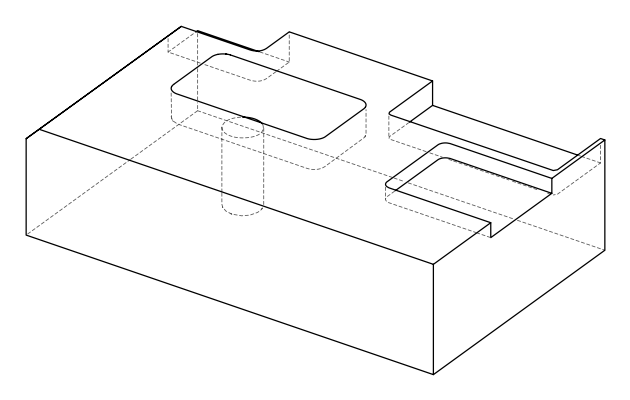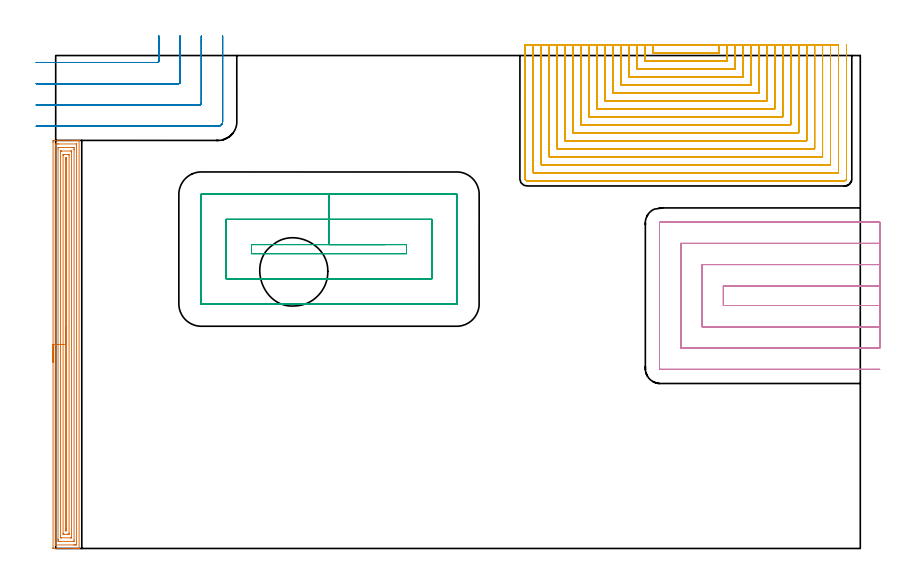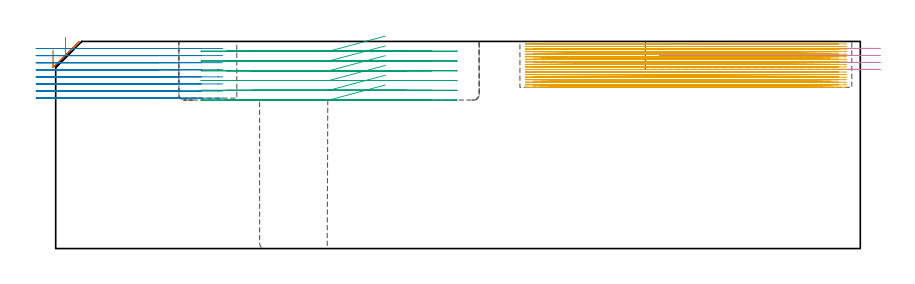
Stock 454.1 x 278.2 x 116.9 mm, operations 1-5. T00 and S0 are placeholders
(PLAN: 6 operations, 5 tool changes, 297.1 min)
(1 AREA_MILL | FG_CHAMFER_SURFACE | UGT0205_001 | 11.26 min | 25656 mm3)
(2 MILL_CORNER_NOTCH_RECTANGULAR | CORNER_NOTCH_RECTANGULAR | NXT0201_012 | Follow Part, ap 4, ae 75% | 8.51 min | 155139 mm3)
(3 MILL_RECTANGULAR_POCKET | POCKET_RECTANGULAR_STRAIGHT | NXT0201_007 | Follow Part, ap 6.25, ae 75% | 11.94 min | 482957 mm3)
(4 MILL_SLOT | SLOT_PARTIAL_RECTANGULAR | NXT0201_012 | Follow Part, ap 4, ae 75% | 10.78 min | 189481 mm3)
(5 MILL_SLOT_1 | SLOT_PARTIAL_RECTANGULAR_1 | NXT0201_008 | Follow Part, ap 1.5, ae 75% | 246.33 min | 356880 mm3)
(6 MILL_THROUGH_HOLE_FROM_SOLID_MATERIAL | STEP1HOLE | NXT0201_007 | Circular | 8.31 min | 97182 mm3)
(TOOL UGT0205_001 | Chamfer Mill 20 x 3 x 45 deg. | D20 FL50 Z2)
(TOOL NXT0201_012 | ENDMILL 16mm [2P460-1600-NA 1630] | D16 FL38 Z6)
(TOOL NXT0201_007 | ENDMILL 25mm [R216.25-25050GCK54P 1620] | D25 R3 FL54 Z5)
(TOOL NXT0201_008 | ENDMILL 6mm [2P460-0600-NA 1630] | D6 FL26 Z6)
(OP 1 AREA_MILL)
G17 G21 G94 G90
T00 M6
G54
G17 G0 G90 X-1.5 Y105.15 S1061 M3
G43 Z126.9 H0
Z112.2
G94 G1 Y105.188 Z111.328 F250.
Y105.302 Z110.463
Y105.491 Z109.612
Y105.753 Z108.78
Y106.087 Z107.974
Y106.49 Z107.2
Y106.958 Z106.464
Y107.49 Z105.772
Y108.079 Z105.129
Y108.722 Z104.54
Y109.414 Z104.008
Y110.15 Z103.54
Y110.924 Z103.137
Y111.73 Z102.803
Y112.562 Z102.541
Y113.414 Z102.352
Y114.278 Z102.238
Y115.15 Z102.2
Y229.177
X-1.499 Y229.708 Z102.201
X-1.496 Y230.065 Z102.202
X-1.493 Y230.29 Z102.205
X-1.146 Y230.294 Z102.551
X-0.565 Y230.3 Z103.132
X9.348 Z113.042
X9.935 Z113.633
X10.222 Z113.919
X10.81 Z114.507
X11.097 Z114.793
X11.671 Z115.37
X11.971 Z115.671
X12.968 Z116.667
X13.085 Y230.299 Z116.777
X13.142 Y230.296 Z116.834
X13.197 Y230.29 Z116.888
X13.2 Y230.154 Z116.9
Y0.146
X13.198 Y0.01 Z116.889
X13.086 Y0.003 Z116.779
X12.968 Y0. Z116.666
X12.272 Z115.971
X11.671 Z115.37
X11.097 Z114.793
X10.81 Z114.507
X10.222 Z113.919
X9.935 Z113.633
X9.348 Z113.042
X-1.146 Z102.551
X-1.444 Y0.004 Z102.253
X-1.492 Y0.01 Z102.205
X-1.499 Y0.06 Z102.199
X-1.5 Y0.592 Z102.2
Y115.15
X-0.086 Z103.614
X-0.085 Y227.735 Z103.615
X-0.083 Y227.925 Z103.617
X-0.079 Y228.266 Z103.621
X0.244 Y228.291 Z103.944
X0.603 Y228.297 Z104.303
X1.11 Y228.3 Z104.81
X1.478 Z105.178
X11.604 Z115.304
X11.737 Y228.297 Z115.437
X11.76 Y228.294 Z115.46
X11.779 Y228.288 Z115.479
X11.781 Y228.26 Z115.481
X11.785 Y228.115 Z115.485
Y227.925
X11.786 Y227.223 Z115.486
X11.785 Y2.565 Z115.485
X11.783 Y2.375 Z115.483
X11.779 Y2.034 Z115.479
X11.456 Y2.009 Z115.156
X11.097 Y2.003 Z114.797
X10.59 Y2. Z114.29
X10.222 Z113.922
X0.096 Z103.796
X-0.037 Y2.003 Z103.663
X-0.061 Y2.006 Z103.64
X-0.079 Y2.011 Z103.621
X-0.081 Y2.04 Z103.619
X-0.085 Y2.185 Z103.615
X-0.086 Y2.375 Z103.614
Y3.077
Y115.15
X1.328 Z105.028
X1.329 Y225.402 Z105.029
X1.334 Y226.142 Z105.034
X1.335 Y226.287 Z105.035
X1.478 Y226.29 Z105.178
X2.198 Y226.299 Z105.898
X9.348 Y226.3 Z113.048
X10.07 Y226.298 Z113.77
X10.222 Y226.292 Z113.922
X10.365 Y226.284 Z114.065
X10.368 Y226.142 Z114.068
X10.37 Y225.992 Z114.07
X10.371 Y225.25 Z114.071
Y225.098
Y4.898
X10.366 Y4.158 Z114.066
X10.364 Y4.013 Z114.064
X10.222 Y4.01 Z113.922
X9.502 Y4.001 Z113.202
X2.352 Y4. Z106.052
X1.63 Y4.002 Z105.33
X1.478 Y4.008 Z105.178
X1.335 Y4.016 Z105.035
X1.332 Y4.158 Z105.032
X1.33 Y4.309 Z105.03
X1.329 Y5.05 Z105.029
X1.328 Y5.202 Z105.028
Y115.15
X2.743 Z106.443
Y223.96
X2.745 Y224.125 Z106.445
X2.748 Y224.256 Z106.448
X2.75 Y224.289 Z106.45
X2.768 Y224.292 Z106.468
X2.818 Y224.295 Z106.518
X3.226 Y224.3 Z106.926
X3.284 Z106.984
X8.532 Y224.299 Z112.232
X8.875 Y224.29 Z112.575
X8.951 Y224.286 Z112.651
X8.954 Y224.235 Z112.654
X8.955 Y224.18 Z112.655
X8.957 Y223.866 Z112.657
Y223.467
Y6.34
X8.955 Y6.175 Z112.655
X8.952 Y6.044 Z112.652
X8.95 Y6.011 Z112.65
X8.932 Y6.008 Z112.632
X8.882 Y6.005 Z112.582
X8.473 Y6. Z112.173
X8.416 Z112.116
X3.168 Y6.001 Z106.868
X2.825 Y6.01 Z106.525
X2.749 Y6.014 Z106.449
X2.746 Y6.065 Z106.446
X2.745 Y6.12 Z106.445
X2.743 Y6.434 Z106.443
Y6.833
Y115.15
X4.157 Z107.857
X4.158 Y221.684 Z107.858
X4.164 Y222.101 Z107.864
X4.177 Y222.29 Z107.877
X4.375 Y222.297 Z108.075
X4.975 Y222.299 Z108.675
X5.246 Y222.3 Z108.946
X6.996 Y222.299 Z110.696
X7.435 Y222.291 Z111.135
X7.536 Y222.287 Z111.236
X7.543 Y221.684 Z111.243
X7.542 Y8.616 Z111.242
X7.536 Y8.199 Z111.236
X7.523 Y8.01 Z111.223
X7.325 Y8.003 Z111.025
X6.724 Y8.001 Z110.424
X6.454 Y8. Z110.154
X4.704 Y8.001 Z108.404
X4.265 Y8.009 Z107.965
X4.164 Y8.013 Z107.864
X4.157 Y8.616 Z107.857
Y115.15
X5.571 Z109.271
Y219.294
X5.573 Y219.901 Z109.273
X5.575 Y220.182 Z109.275
X5.578 Y220.277 Z109.278
X5.585 Y220.291 Z109.285
X5.606 Y220.294 Z109.306
X5.655 Y220.297 Z109.355
X5.85 Y220.299 Z109.55
X5.98 Y220.298 Z109.68
X6.084 Y220.294 Z109.784
X6.115 Y220.29 Z109.815
X6.122 Y220.285 Z109.822
X6.124 Y220.266 Z109.824
X6.127 Y220.186 Z109.827
X6.128 Y219.901 Z109.828
X6.129 Y219.617 Z109.829
Y11.006
X6.127 Y10.399 Z109.827
X6.125 Y10.118 Z109.825
X6.122 Y10.023 Z109.822
X6.115 Y10.009 Z109.815
X6.094 Y10.006 Z109.794
X6.045 Y10.003 Z109.745
X5.85 Y10.001 Z109.55
X5.72 Y10.002 Z109.42
X5.616 Y10.006 Z109.316
X5.585 Y10.01 Z109.285
X5.578 Y10.015 Z109.278
X5.576 Y10.034 Z109.276
X5.573 Y10.114 Z109.273
X5.571 Y10.399 Z109.271
Y10.683
Y115.15
Y116.022 Z109.309
Y116.886 Z109.423
Y117.738 Z109.612
Y118.57 Z109.874
Y119.376 Z110.208
Y120.15 Z110.611
Y120.886 Z111.08
Y121.578 Z111.611
Y122.221 Z112.2
Y122.81 Z112.843
Y123.342 Z113.535
Y123.81 Z114.271
Y124.213 Z115.045
Y124.547 Z115.851
Y124.809 Z116.683
Y124.998 Z117.535
Y125.112 Z118.4
Y125.15 Z119.271
G0 Z126.9
M5
M2
(OP 2 MILL_CORNER_NOTCH_RECTANGULAR)
G17 G21 G94 G90
T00 M6
G54
G17 G0 G90 X-11. Y274.278 S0 M3
G43 Z126.9 H1
Z112.9
G94 G1 X-8. Y274.299 F250.
X-7.746 Y274.3 F500.
X57.405
G3 X58.2 Y275.095 R0.8
G1 Y286.2
Y289.2 F250.
G0 Z126.9
X-11. Y262.267
Z112.9
G1 X-8. Y262.299
G2 X-7.746 Y262.3 R24. F500.
G1 X69.405
G3 X70.2 Y263.095 R0.8
G1 Y286.2
Y289.2 F250.
G0 Z126.9
X-10.999 Y250.234
Z112.9
G1 X-8. Y250.297
G2 X-7.746 Y250.3 R12. F500.
G1 X81.404
G3 X82.2 Y251.096 R0.8
G1 Y286.2
Y289.2 F250.
G0 Z126.9
X-10.746 Y238.3
Z112.9
G1 X-7.746
X91.7 F500.
G3 X94.2 Y240.8 R2.5
G1 Y286.2
Y289.2 F250.
G0 Z126.9
X-11. Y274.3
Z108.9
G1 X-8.
X57.405 F500.
G3 X58.2 Y275.095 R0.8
G1 Y286.2
Y289.2 F250.
G0 Z126.9
X-11. Y262.3
Z108.9
G1 X-8.
X69.405 F500.
G3 X70.2 Y263.095 R0.8
G1 Y286.2
Y289.2 F250.
G0 Z126.9
X-11. Y250.3
Z108.9
G1 X-8.
X81.404 F500.
G3 X82.2 Y251.096 R0.8
G1 Y286.2
Y289.2 F250.
G0 Z126.9
X-11. Y238.3
Z108.9
G1 X-8.
X91.7 F500.
G3 X94.2 Y240.8 R2.5
G1 Y286.2
Y289.2 F250.
G0 Z126.9
X-11. Y274.3
Z104.9
G1 X-8.
X57.405 F500.
G3 X58.2 Y275.095 R0.8
G1 Y286.2
Y289.2 F250.
G0 Z126.9
X-11. Y262.3
Z104.9
G1 X-8.
X69.405 F500.
G3 X70.2 Y263.095 R0.8
G1 Y286.2
Y289.2 F250.
G0 Z126.9
X-11. Y250.3
Z104.9
G1 X-8.
X81.404 F500.
G3 X82.2 Y251.096 R0.8
G1 Y286.2
Y289.2 F250.
G0 Z126.9
X-11. Y238.3
Z104.9
G1 X-8.
X91.7 F500.
G3 X94.2 Y240.8 R2.5
G1 Y286.2
Y289.2 F250.
G0 Z126.9
X-11. Y274.3
Z100.9
G1 X-8.
X57.405 F500.
G3 X58.2 Y275.095 R0.8
G1 Y286.2
Y289.2 F250.
G0 Z126.9
X-11. Y262.3
Z100.9
G1 X-8.
X69.405 F500.
G3 X70.2 Y263.095 R0.8
G1 Y286.2
Y289.2 F250.
G0 Z126.9
X-11. Y250.3
Z100.9
G1 X-8.
X81.404 F500.
G3 X82.2 Y251.096 R0.8
G1 Y286.2
Y289.2 F250.
G0 Z126.9
X-11. Y238.3
Z100.9
G1 X-8.
X91.7 F500.
G3 X94.2 Y240.8 R2.5
G1 Y286.2
Y289.2 F250.
G0 Z126.9
X-11. Y274.3
Z96.9
G1 X-8.
X57.405 F500.
G3 X58.2 Y275.095 R0.8
G1 Y286.2
Y289.2 F250.
G0 Z126.9
X-11. Y262.3
Z96.9
G1 X-8.
X69.405 F500.
G3 X70.2 Y263.095 R0.8
G1 Y286.2
Y289.2 F250.
G0 Z126.9
X-11. Y250.3
Z96.9
G1 X-8.
X81.404 F500.
G3 X82.2 Y251.096 R0.8
G1 Y286.2
Y289.2 F250.
G0 Z126.9
X-11. Y238.3
Z96.9
G1 X-8.
X91.7 F500.
G3 X94.2 Y240.8 R2.5
G1 Y286.2
Y289.2 F250.
G0 Z126.9
X-11. Y274.3
Z92.9
G1 X-8.
X57.405 F500.
G3 X58.2 Y275.095 R0.8
G1 Y286.2
Y289.2 F250.
G0 Z126.9
X-11. Y262.3
Z92.9
G1 X-8.
X69.405 F500.
G3 X70.2 Y263.095 R0.8
G1 Y286.2
Y289.2 F250.
G0 Z126.9
X-11. Y250.3
Z92.9
G1 X-8.
X81.404 F500.
G3 X82.2 Y251.096 R0.8
G1 Y286.2
Y289.2 F250.
G0 Z126.9
X-11. Y238.3
Z92.9
G1 X-8.
X91.7 F500.
G3 X94.2 Y240.8 R2.5
G1 Y286.2
Y289.2 F250.
G0 Z126.9
X-11. Y274.3
Z88.9
G1 X-8.
X57.405 F500.
G3 X58.2 Y275.095 R0.8
G1 Y286.2
Y289.2 F250.
G0 Z126.9
X-11. Y262.3
Z88.9
G1 X-8.
X69.405 F500.
G3 X70.2 Y263.095 R0.8
G1 Y286.2
Y289.2 F250.
G0 Z126.9
X-11. Y250.3
Z88.9
G1 X-8.
X81.404 F500.
G3 X82.2 Y251.096 R0.8
G1 Y286.2
Y289.2 F250.
G0 Z126.9
X-11. Y238.3
Z88.9
G1 X-8.
X91.7 F500.
G3 X94.2 Y240.8 R2.5
G1 Y286.2
Y289.2 F250.
G0 Z126.9
X-11. Y274.3
Z84.9
G1 X-8.
X57.405 F500.
G3 X58.2 Y275.095 R0.8
G1 Y286.2
Y289.2 F250.
G0 Z126.9
X-11. Y262.3
Z84.9
G1 X-8.
X69.405 F500.
G3 X70.2 Y263.095 R0.8
G1 Y286.2
Y289.2 F250.
G0 Z126.9
X-11. Y250.3
Z84.9
G1 X-8.
X81.404 F500.
G3 X82.2 Y251.096 R0.8
G1 Y286.2
Y289.2 F250.
G0 Z126.9
X-11. Y238.3
Z84.9
G1 X-8.
X91.7 F500.
G3 X94.2 Y240.8 R2.5
G1 Y286.2
Y289.2 F250.
G0 Z126.9
M5
M2
(OP 3 MILL_RECTANGULAR_POCKET)
G17 G21 G94 G90
T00 M6
G54
G17 G0 G90 X186.035 Y171.5 S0 M3
G43 Z126.9 H1
Z119.9
G94 G1 X154.25 Z111.383 F250.
X110.5 F500.
Y166.4
X198.
Y171.5
X154.25
Y185.75
X96.25
Y152.15
X212.25
Y185.75
X154.25
Y200.
X82.2
G3 X82. Y199.8 R0.2
G1 Y138.1
G3 X82.2 Y137.9 R0.2
G1 X226.3
G3 X226.5 Y138.1 R0.2
G1 Y199.8
G3 X226.3 Y200. R0.2
G1 X154.25
X153.25
G0 X186.035 Y171.5 Z114.383
G1 X154.25 Z105.867 F250.
X110.5 F500.
Y166.4
X198.
Y171.5
X154.25
Y185.75
X96.25
Y152.15
X212.25
Y185.75
X154.25
Y200.
X82.2
G3 X82. Y199.8 R0.2
G1 Y138.1
G3 X82.2 Y137.9 R0.2
G1 X226.3
G3 X226.5 Y138.1 R0.2
G1 Y199.8
G3 X226.3 Y200. R0.2
G1 X154.25
X153.25
G0 X186.035 Y171.5 Z108.867
G1 X154.25 Z100.35 F250.
X110.5 F500.
Y166.4
X198.
Y171.5
X154.25
Y185.75
X96.25
Y152.15
X212.25
Y185.75
X154.25
Y200.
X82.2
G3 X82. Y199.8 R0.2
G1 Y138.1
G3 X82.2 Y137.9 R0.2
G1 X226.3
G3 X226.5 Y138.1 R0.2
G1 Y199.8
G3 X226.3 Y200. R0.2
G1 X154.25
X153.25
G0 X186.035 Y171.5 Z103.35
G1 X154.25 Z94.833 F250.
X110.5 F500.
Y166.4
X198.
Y171.5
X154.25
Y185.75
X96.25
Y152.15
X212.25
Y185.75
X154.25
Y200.
X82.2
G3 X82. Y199.8 R0.2
G1 Y138.1
G3 X82.2 Y137.9 R0.2
G1 X226.3
G3 X226.5 Y138.1 R0.2
G1 Y199.8
G3 X226.3 Y200. R0.2
G1 X154.25
X153.25
G0 X186.035 Y171.5 Z97.833
G1 X154.25 Z89.317 F250.
X110.5 F500.
Y166.4
X198.
Y171.5
X154.25
Y185.75
X96.25
Y152.15
X212.25
Y185.75
X154.25
Y200.
X82.2
G3 X82. Y199.8 R0.2
G1 Y138.1
G3 X82.2 Y137.9 R0.2
G1 X226.3
G3 X226.5 Y138.1 R0.2
G1 Y199.8
G3 X226.3 Y200. R0.2
G1 X154.25
X153.25
G0 X186.035 Y171.5 Z92.317
G1 X154.25 Z83.8 F250.
X110.5 F500.
Y166.4
X198.
Y171.5
X154.25
Y185.75
X96.25
Y152.15
X212.25
Y185.75
X154.25
Y200.
X82.2
G3 X82. Y199.8 R0.2
G1 Y138.1
G3 X82.2 Y137.9 R0.2
G1 X226.3
G3 X226.5 Y138.1 R0.2
G1 Y199.8
G3 X226.3 Y200. R0.2
G1 X154.25
X153.25
G0 Z126.9
M5
M2
(OP 4 MILL_SLOT)
G17 G21 G94 G90
T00 M6
G54
G17 G0 G90 X465.1 Y148.2 S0 M3
G43 Z126.9 H1
Z112.95
G94 G1 X462.1 F250.
X376.8 F500.
Y137.1
X462.1
X465.1 F250.
Y160.2
X462.1
X364.8 F500.
Y125.1
X462.1
X465.1 F250.
Y172.2
X462.1
X352.8 F500.
Y113.1
X462.1
X465.1 F250.
Y184.2
X462.1
X341.2 F500.
G3 X340.8 Y183.8 R0.4
G1 Y101.5
G3 X341.2 Y101.1 R0.4
G1 X462.1
X465.1 F250.
G0 Y148.2 Z109.
G1 X462.1
X376.8 F500.
Y137.1
X462.1
X465.1 F250.
Y160.2
X462.1
X364.8 F500.
Y125.1
X462.1
X465.1 F250.
Y172.2
X462.1
X352.8 F500.
Y113.1
X462.1
X465.1 F250.
Y184.2
X462.1
X341.2 F500.
G3 X340.8 Y183.8 R0.4
G1 Y101.5
G3 X341.2 Y101.1 R0.4
G1 X462.1
X465.1 F250.
G0 Y148.2 Z105.05
G1 X462.1
X376.8 F500.
Y137.1
X462.1
X465.1 F250.
Y160.2
X462.1
X364.8 F500.
Y125.1
X462.1
X465.1 F250.
Y172.2
X462.1
X352.8 F500.
Y113.1
X462.1
X465.1 F250.
Y184.2
X462.1
X341.2 F500.
G3 X340.8 Y183.8 R0.4
G1 Y101.5
G3 X341.2 Y101.1 R0.4
G1 X462.1
X465.1 F250.
G0 Y148.2 Z101.1
G1 X462.1
X376.8 F500.
Y137.1
X462.1
X465.1 F250.
Y160.2
X462.1
X364.8 F500.
Y125.1
X462.1
X465.1 F250.
Y172.2
X462.1
X352.8 F500.
Y113.1
X462.1
X465.1 F250.
Y184.2
X462.1
X341.2 F500.
G3 X340.8 Y183.8 R0.4
G1 Y101.5
G3 X341.2 Y101.1 R0.4
G1 X462.1
X465.1 F250.
G0 Z126.9
M5
M2
(OP 5 MILL_SLOT_1)
G17 G21 G94 G90
T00 M6
G54
G17 G0 G90 X337. Y284.2 S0 M3
G43 Z126.9 H1
Z115.461
G94 G1 Y281.2 F250.
Y279.6 F500.
X374.3
Y281.2
Y284.2 F250.
X332.5
Y281.2
Y275.1 F500.
X378.8
Y281.2
Y284.2 F250.
X328.
Y281.2
Y270.6 F500.
X383.3
Y281.2
Y284.2 F250.
X323.5
Y281.2
Y266.1 F500.
X387.8
Y281.2
Y284.2 F250.
X319.
Y281.2
Y261.6 F500.
X392.3
Y281.2
Y284.2 F250.
X314.5
Y281.2
Y257.1 F500.
X396.8
Y281.2
Y284.2 F250.
X310.
Y281.2
Y252.6 F500.
X401.3
Y281.2
Y284.2 F250.
X305.5
Y281.2
Y248.1 F500.
X405.8
Y281.2
Y284.2 F250.
X301.
Y281.2
Y243.6 F500.
X410.3
Y281.2
Y284.2 F250.
X296.5
Y281.2
Y239.1 F500.
X414.8
Y281.2
Y284.2 F250.
X292.
Y281.2
Y234.6 F500.
X419.3
Y281.2
Y284.2 F250.
X287.5
Y281.2
Y230.1 F500.
X423.8
Y281.2
Y284.2 F250.
X283.
Y281.2
Y225.6 F500.
X428.3
Y281.2
Y284.2 F250.
X278.5
Y281.2
Y221.1 F500.
X432.8
Y281.2
Y284.2 F250.
X274.
Y281.2
Y216.6 F500.
X437.3
Y281.2
Y284.2 F250.
X269.5
Y281.2
Y212.1 F500.
X441.8
Y281.2
Y284.2 F250.
X265.
Y281.2
Y208.5 F500.
G3 X265.9 Y207.6 R0.9
G1 X445.4
G3 X446.3 Y208.5 R0.9
G1 Y281.2
Y284.2 F250.
G0 X337. Z114.022
G1 Y281.2
Y279.6 F500.
X374.3
Y281.2
Y284.2 F250.
X332.5
Y281.2
Y275.1 F500.
X378.8
Y281.2
Y284.2 F250.
X328.
Y281.2
Y270.6 F500.
X383.3
Y281.2
Y284.2 F250.
X323.5
Y281.2
Y266.1 F500.
X387.8
Y281.2
Y284.2 F250.
X319.
Y281.2
Y261.6 F500.
X392.3
Y281.2
Y284.2 F250.
X314.5
Y281.2
Y257.1 F500.
X396.8
Y281.2
Y284.2 F250.
X310.
Y281.2
Y252.6 F500.
X401.3
Y281.2
Y284.2 F250.
X305.5
Y281.2
Y248.1 F500.
X405.8
Y281.2
Y284.2 F250.
X301.
Y281.2
Y243.6 F500.
X410.3
Y281.2
Y284.2 F250.
X296.5
Y281.2
Y239.1 F500.
X414.8
Y281.2
Y284.2 F250.
X292.
Y281.2
Y234.6 F500.
X419.3
Y281.2
Y284.2 F250.
X287.5
Y281.2
Y230.1 F500.
X423.8
Y281.2
Y284.2 F250.
X283.
Y281.2
Y225.6 F500.
X428.3
Y281.2
Y284.2 F250.
X278.5
Y281.2
Y221.1 F500.
X432.8
Y281.2
Y284.2 F250.
X274.
Y281.2
Y216.6 F500.
X437.3
Y281.2
Y284.2 F250.
X269.5
Y281.2
Y212.1 F500.
X441.8
Y281.2
Y284.2 F250.
X265.
Y281.2
Y208.5 F500.
G3 X265.9 Y207.6 R0.9
G1 X445.4
G3 X446.3 Y208.5 R0.9
G1 Y281.2
Y284.2 F250.
G0 X337. Z112.583
G1 Y281.2
Y279.6 F500.
X374.3
Y281.2
Y284.2 F250.
X332.5
Y281.2
Y275.1 F500.
X378.8
Y281.2
Y284.2 F250.
X328.
Y281.2
Y270.6 F500.
X383.3
Y281.2
Y284.2 F250.
X323.5
Y281.2
Y266.1 F500.
X387.8
Y281.2
Y284.2 F250.
X319.
Y281.2
Y261.6 F500.
X392.3
Y281.2
Y284.2 F250.
X314.5
Y281.2
Y257.1 F500.
X396.8
Y281.2
Y284.2 F250.
X310.
Y281.2
Y252.6 F500.
X401.3
Y281.2
Y284.2 F250.
X305.5
Y281.2
Y248.1 F500.
X405.8
Y281.2
Y284.2 F250.
X301.
Y281.2
Y243.6 F500.
X410.3
Y281.2
Y284.2 F250.
X296.5
Y281.2
Y239.1 F500.
X414.8
Y281.2
Y284.2 F250.
X292.
Y281.2
Y234.6 F500.
X419.3
Y281.2
Y284.2 F250.
X287.5
Y281.2
Y230.1 F500.
X423.8
Y281.2
Y284.2 F250.
X283.
Y281.2
Y225.6 F500.
X428.3
Y281.2
Y284.2 F250.
X278.5
Y281.2
Y221.1 F500.
X432.8
Y281.2
Y284.2 F250.
X274.
Y281.2
Y216.6 F500.
X437.3
Y281.2
Y284.2 F250.
X269.5
Y281.2
Y212.1 F500.
X441.8
Y281.2
Y284.2 F250.
X265.
Y281.2
Y208.5 F500.
G3 X265.9 Y207.6 R0.9
G1 X445.4
G3 X446.3 Y208.5 R0.9
G1 Y281.2
Y284.2 F250.
G0 X337. Z111.144
G1 Y281.2
Y279.6 F500.
X374.3
Y281.2
Y284.2 F250.
X332.5
Y281.2
Y275.1 F500.
X378.8
Y281.2
Y284.2 F250.
X328.
Y281.2
Y270.6 F500.
X383.3
Y281.2
Y284.2 F250.
X323.5
Y281.2
Y266.1 F500.
X387.8
Y281.2
Y284.2 F250.
X319.
Y281.2
Y261.6 F500.
X392.3
Y281.2
Y284.2 F250.
X314.5
Y281.2
Y257.1 F500.
X396.8
Y281.2
Y284.2 F250.
X310.
Y281.2
Y252.6 F500.
X401.3
Y281.2
Y284.2 F250.
X305.5
Y281.2
Y248.1 F500.
X405.8
Y281.2
Y284.2 F250.
X301.
Y281.2
Y243.6 F500.
X410.3
Y281.2
Y284.2 F250.
X296.5
Y281.2
Y239.1 F500.
X414.8
Y281.2
Y284.2 F250.
X292.
Y281.2
Y234.6 F500.
X419.3
Y281.2
Y284.2 F250.
X287.5
Y281.2
Y230.1 F500.
X423.8
Y281.2
Y284.2 F250.
X283.
Y281.2
Y225.6 F500.
X428.3
Y281.2
Y284.2 F250.
X278.5
Y281.2
Y221.1 F500.
X432.8
Y281.2
Y284.2 F250.
X274.
Y281.2
Y216.6 F500.
X437.3
Y281.2
Y284.2 F250.
X269.5
Y281.2
Y212.1 F500.
X441.8
Y281.2
Y284.2 F250.
X265.
Y281.2
Y208.5 F500.
G3 X265.9 Y207.6 R0.9
G1 X445.4
G3 X446.3 Y208.5 R0.9
G1 Y281.2
Y284.2 F250.
G0 X337. Z109.705
G1 Y281.2
Y279.6 F500.
X374.3
Y281.2
Y284.2 F250.
X332.5
Y281.2
Y275.1 F500.
X378.8
Y281.2
Y284.2 F250.
X328.
Y281.2
Y270.6 F500.
X383.3
Y281.2
Y284.2 F250.
X323.5
Y281.2
Y266.1 F500.
X387.8
Y281.2
Y284.2 F250.
X319.
Y281.2
Y261.6 F500.
X392.3
Y281.2
Y284.2 F250.
X314.5
Y281.2
Y257.1 F500.
X396.8
Y281.2
Y284.2 F250.
X310.
Y281.2
Y252.6 F500.
X401.3
Y281.2
Y284.2 F250.
X305.5
Y281.2
Y248.1 F500.
X405.8
Y281.2
Y284.2 F250.
X301.
Y281.2
Y243.6 F500.
X410.3
Y281.2
Y284.2 F250.
X296.5
Y281.2
Y239.1 F500.
X414.8
Y281.2
Y284.2 F250.
X292.
Y281.2
Y234.6 F500.
X419.3
Y281.2
Y284.2 F250.
X287.5
Y281.2
Y230.1 F500.
X423.8
Y281.2
Y284.2 F250.
X283.
Y281.2
Y225.6 F500.
X428.3
Y281.2
Y284.2 F250.
X278.5
Y281.2
Y221.1 F500.
X432.8
Y281.2
Y284.2 F250.
X274.
Y281.2
Y216.6 F500.
X437.3
Y281.2
Y284.2 F250.
X269.5
Y281.2
Y212.1 F500.
X441.8
Y281.2
Y284.2 F250.
X265.
Y281.2
Y208.5 F500.
G3 X265.9 Y207.6 R0.9
G1 X445.4
G3 X446.3 Y208.5 R0.9
G1 Y281.2
Y284.2 F250.
G0 X337. Z108.267
G1 Y281.2
Y279.6 F500.
X374.3
Y281.2
Y284.2 F250.
X332.5
Y281.2
Y275.1 F500.
X378.8
Y281.2
Y284.2 F250.
X328.
Y281.2
Y270.6 F500.
X383.3
Y281.2
Y284.2 F250.
X323.5
Y281.2
Y266.1 F500.
X387.8
Y281.2
Y284.2 F250.
X319.
Y281.2
Y261.6 F500.
X392.3
Y281.2
Y284.2 F250.
X314.5
Y281.2
Y257.1 F500.
X396.8
Y281.2
Y284.2 F250.
X310.
Y281.2
Y252.6 F500.
X401.3
Y281.2
Y284.2 F250.
X305.5
Y281.2
Y248.1 F500.
X405.8
Y281.2
Y284.2 F250.
X301.
Y281.2
Y243.6 F500.
X410.3
Y281.2
Y284.2 F250.
X296.5
Y281.2
Y239.1 F500.
X414.8
Y281.2
Y284.2 F250.
X292.
Y281.2
Y234.6 F500.
X419.3
Y281.2
Y284.2 F250.
X287.5
Y281.2
Y230.1 F500.
X423.8
Y281.2
Y284.2 F250.
X283.
Y281.2
Y225.6 F500.
X428.3
Y281.2
Y284.2 F250.
X278.5
Y281.2
Y221.1 F500.
X432.8
Y281.2
Y284.2 F250.
X274.
Y281.2
Y216.6 F500.
X437.3
Y281.2
Y284.2 F250.
X269.5
Y281.2
Y212.1 F500.
X441.8
Y281.2
Y284.2 F250.
X265.
Y281.2
Y208.5 F500.
G3 X265.9 Y207.6 R0.9
G1 X445.4
G3 X446.3 Y208.5 R0.9
G1 Y281.2
Y284.2 F250.
G0 X337. Z106.828
G1 Y281.2
Y279.6 F500.
X374.3
Y281.2
Y284.2 F250.
X332.5
Y281.2
Y275.1 F500.
X378.8
Y281.2
Y284.2 F250.
X328.
Y281.2
Y270.6 F500.
X383.3
Y281.2
Y284.2 F250.
X323.5
Y281.2
Y266.1 F500.
X387.8
Y281.2
Y284.2 F250.
X319.
Y281.2
Y261.6 F500.
X392.3
Y281.2
Y284.2 F250.
X314.5
Y281.2
Y257.1 F500.
X396.8
Y281.2
Y284.2 F250.
X310.
Y281.2
Y252.6 F500.
X401.3
Y281.2
Y284.2 F250.
X305.5
Y281.2
Y248.1 F500.
X405.8
Y281.2
Y284.2 F250.
X301.
Y281.2
Y243.6 F500.
X410.3
Y281.2
Y284.2 F250.
X296.5
Y281.2
Y239.1 F500.
X414.8
Y281.2
Y284.2 F250.
X292.
Y281.2
Y234.6 F500.
X419.3
Y281.2
Y284.2 F250.
X287.5
Y281.2
Y230.1 F500.
X423.8
Y281.2
Y284.2 F250.
X283.
Y281.2
Y225.6 F500.
X428.3
Y281.2
Y284.2 F250.
X278.5
Y281.2
Y221.1 F500.
X432.8
Y281.2
Y284.2 F250.
X274.
Y281.2
Y216.6 F500.
X437.3
Y281.2
Y284.2 F250.
X269.5
Y281.2
Y212.1 F500.
X441.8
Y281.2
Y284.2 F250.
X265.
Y281.2
Y208.5 F500.
G3 X265.9 Y207.6 R0.9
G1 X445.4
G3 X446.3 Y208.5 R0.9
G1 Y281.2
Y284.2 F250.
G0 X337. Z105.389
G1 Y281.2
Y279.6 F500.
X374.3
Y281.2
Y284.2 F250.
X332.5
Y281.2
Y275.1 F500.
X378.8
Y281.2
Y284.2 F250.
X328.
Y281.2
Y270.6 F500.
X383.3
Y281.2
Y284.2 F250.
X323.5
Y281.2
Y266.1 F500.
X387.8
Y281.2
Y284.2 F250.
X319.
Y281.2
Y261.6 F500.
X392.3
Y281.2
Y284.2 F250.
X314.5
Y281.2
Y257.1 F500.
X396.8
Y281.2
Y284.2 F250.
X310.
Y281.2
Y252.6 F500.
X401.3
Y281.2
Y284.2 F250.
X305.5
Y281.2
Y248.1 F500.
X405.8
Y281.2
Y284.2 F250.
X301.
Y281.2
Y243.6 F500.
X410.3
Y281.2
Y284.2 F250.
X296.5
Y281.2
Y239.1 F500.
X414.8
Y281.2
Y284.2 F250.
X292.
Y281.2
Y234.6 F500.
X419.3
Y281.2
Y284.2 F250.
X287.5
Y281.2
Y230.1 F500.
X423.8
Y281.2
Y284.2 F250.
X283.
Y281.2
Y225.6 F500.
X428.3
Y281.2
Y284.2 F250.
X278.5
Y281.2
Y221.1 F500.
X432.8
Y281.2
Y284.2 F250.
X274.
Y281.2
Y216.6 F500.
X437.3
Y281.2
Y284.2 F250.
X269.5
Y281.2
Y212.1 F500.
X441.8
Y281.2
Y284.2 F250.
X265.
Y281.2
Y208.5 F500.
G3 X265.9 Y207.6 R0.9
G1 X445.4
G3 X446.3 Y208.5 R0.9
G1 Y281.2
Y284.2 F250.
G0 X337. Z103.95
G1 Y281.2
Y279.6 F500.
X374.3
Y281.2
Y284.2 F250.
X332.5
Y281.2
Y275.1 F500.
X378.8
Y281.2
Y284.2 F250.
X328.
Y281.2
Y270.6 F500.
X383.3
Y281.2
Y284.2 F250.
X323.5
Y281.2
Y266.1 F500.
X387.8
Y281.2
Y284.2 F250.
X319.
Y281.2
Y261.6 F500.
X392.3
Y281.2
Y284.2 F250.
X314.5
Y281.2
Y257.1 F500.
X396.8
Y281.2
Y284.2 F250.
X310.
Y281.2
Y252.6 F500.
X401.3
Y281.2
Y284.2 F250.
X305.5
Y281.2
Y248.1 F500.
X405.8
Y281.2
Y284.2 F250.
X301.
Y281.2
Y243.6 F500.
X410.3
Y281.2
Y284.2 F250.
X296.5
Y281.2
Y239.1 F500.
X414.8
Y281.2
Y284.2 F250.
X292.
Y281.2
Y234.6 F500.
X419.3
Y281.2
Y284.2 F250.
X287.5
Y281.2
Y230.1 F500.
X423.8
Y281.2
Y284.2 F250.
X283.
Y281.2
Y225.6 F500.
X428.3
Y281.2
Y284.2 F250.
X278.5
Y281.2
Y221.1 F500.
X432.8
Y281.2
Y284.2 F250.
X274.
Y281.2
Y216.6 F500.
X437.3
Y281.2
Y284.2 F250.
X269.5
Y281.2
Y212.1 F500.
X441.8
Y281.2
Y284.2 F250.
X265.
Y281.2
Y208.5 F500.
G3 X265.9 Y207.6 R0.9
G1 X445.4
G3 X446.3 Y208.5 R0.9
G1 Y281.2
Y284.2 F250.
G0 X337. Z102.511
G1 Y281.2
Y279.6 F500.
X374.3
Y281.2
Y284.2 F250.
X332.5
Y281.2
Y275.1 F500.
X378.8
Y281.2
Y284.2 F250.
X328.
Y281.2
Y270.6 F500.
X383.3
Y281.2
Y284.2 F250.
X323.5
Y281.2
Y266.1 F500.
X387.8
Y281.2
Y284.2 F250.
X319.
Y281.2
Y261.6 F500.
X392.3
Y281.2
Y284.2 F250.
X314.5
Y281.2
Y257.1 F500.
X396.8
Y281.2
Y284.2 F250.
X310.
Y281.2
Y252.6 F500.
X401.3
Y281.2
Y284.2 F250.
X305.5
Y281.2
Y248.1 F500.
X405.8
Y281.2
Y284.2 F250.
X301.
Y281.2
Y243.6 F500.
X410.3
Y281.2
Y284.2 F250.
X296.5
Y281.2
Y239.1 F500.
X414.8
Y281.2
Y284.2 F250.
X292.
Y281.2
Y234.6 F500.
X419.3
Y281.2
Y284.2 F250.
X287.5
Y281.2
Y230.1 F500.
X423.8
Y281.2
Y284.2 F250.
X283.
Y281.2
Y225.6 F500.
X428.3
Y281.2
Y284.2 F250.
X278.5
Y281.2
Y221.1 F500.
X432.8
Y281.2
Y284.2 F250.
X274.
Y281.2
Y216.6 F500.
X437.3
Y281.2
Y284.2 F250.
X269.5
Y281.2
Y212.1 F500.
X441.8
Y281.2
Y284.2 F250.
X265.
Y281.2
Y208.5 F500.
G3 X265.9 Y207.6 R0.9
G1 X445.4
G3 X446.3 Y208.5 R0.9
G1 Y281.2
Y284.2 F250.
G0 X337. Z101.072
G1 Y281.2
Y279.6 F500.
X374.3
Y281.2
Y284.2 F250.
X332.5
Y281.2
Y275.1 F500.
X378.8
Y281.2
Y284.2 F250.
X328.
Y281.2
Y270.6 F500.
X383.3
Y281.2
Y284.2 F250.
X323.5
Y281.2
Y266.1 F500.
X387.8
Y281.2
Y284.2 F250.
X319.
Y281.2
Y261.6 F500.
X392.3
Y281.2
Y284.2 F250.
X314.5
Y281.2
Y257.1 F500.
X396.8
Y281.2
Y284.2 F250.
X310.
Y281.2
Y252.6 F500.
X401.3
Y281.2
Y284.2 F250.
X305.5
Y281.2
Y248.1 F500.
X405.8
Y281.2
Y284.2 F250.
X301.
Y281.2
Y243.6 F500.
X410.3
Y281.2
Y284.2 F250.
X296.5
Y281.2
Y239.1 F500.
X414.8
Y281.2
Y284.2 F250.
X292.
Y281.2
Y234.6 F500.
X419.3
Y281.2
Y284.2 F250.
X287.5
Y281.2
Y230.1 F500.
X423.8
Y281.2
Y284.2 F250.
X283.
Y281.2
Y225.6 F500.
X428.3
Y281.2
Y284.2 F250.
X278.5
Y281.2
Y221.1 F500.
X432.8
Y281.2
Y284.2 F250.
X274.
Y281.2
Y216.6 F500.
X437.3
Y281.2
Y284.2 F250.
X269.5
Y281.2
Y212.1 F500.
X441.8
Y281.2
Y284.2 F250.
X265.
Y281.2
Y208.5 F500.
G3 X265.9 Y207.6 R0.9
G1 X445.4
G3 X446.3 Y208.5 R0.9
G1 Y281.2
Y284.2 F250.
G0 X337. Z99.633
G1 Y281.2
Y279.6 F500.
X374.3
Y281.2
Y284.2 F250.
X332.5
Y281.2
Y275.1 F500.
X378.8
Y281.2
Y284.2 F250.
X328.
Y281.2
Y270.6 F500.
X383.3
Y281.2
Y284.2 F250.
X323.5
Y281.2
Y266.1 F500.
X387.8
Y281.2
Y284.2 F250.
X319.
Y281.2
Y261.6 F500.
X392.3
Y281.2
Y284.2 F250.
X314.5
Y281.2
Y257.1 F500.
X396.8
Y281.2
Y284.2 F250.
X310.
Y281.2
Y252.6 F500.
X401.3
Y281.2
Y284.2 F250.
X305.5
Y281.2
Y248.1 F500.
X405.8
Y281.2
Y284.2 F250.
X301.
Y281.2
Y243.6 F500.
X410.3
Y281.2
Y284.2 F250.
X296.5
Y281.2
Y239.1 F500.
X414.8
Y281.2
Y284.2 F250.
X292.
Y281.2
Y234.6 F500.
X419.3
Y281.2
Y284.2 F250.
X287.5
Y281.2
Y230.1 F500.
X423.8
Y281.2
Y284.2 F250.
X283.
Y281.2
Y225.6 F500.
X428.3
Y281.2
Y284.2 F250.
X278.5
Y281.2
Y221.1 F500.
X432.8
Y281.2
Y284.2 F250.
X274.
Y281.2
Y216.6 F500.
X437.3
Y281.2
Y284.2 F250.
X269.5
Y281.2
Y212.1 F500.
X441.8
Y281.2
Y284.2 F250.
X265.
Y281.2
Y208.5 F500.
G3 X265.9 Y207.6 R0.9
G1 X445.4
G3 X446.3 Y208.5 R0.9
G1 Y281.2
Y284.2 F250.
G0 X337. Z98.194
G1 Y281.2
Y279.6 F500.
X374.3
Y281.2
Y284.2 F250.
X332.5
Y281.2
Y275.1 F500.
X378.8
Y281.2
Y284.2 F250.
X328.
Y281.2
Y270.6 F500.
X383.3
Y281.2
Y284.2 F250.
X323.5
Y281.2
Y266.1 F500.
X387.8
Y281.2
Y284.2 F250.
X319.
Y281.2
Y261.6 F500.
X392.3
Y281.2
Y284.2 F250.
X314.5
Y281.2
Y257.1 F500.
X396.8
Y281.2
Y284.2 F250.
X310.
Y281.2
Y252.6 F500.
X401.3
Y281.2
Y284.2 F250.
X305.5
Y281.2
Y248.1 F500.
X405.8
Y281.2
Y284.2 F250.
X301.
Y281.2
Y243.6 F500.
X410.3
Y281.2
Y284.2 F250.
X296.5
Y281.2
Y239.1 F500.
X414.8
Y281.2
Y284.2 F250.
X292.
Y281.2
Y234.6 F500.
X419.3
Y281.2
Y284.2 F250.
X287.5
Y281.2
Y230.1 F500.
X423.8
Y281.2
Y284.2 F250.
X283.
Y281.2
Y225.6 F500.
X428.3
Y281.2
Y284.2 F250.
X278.5
Y281.2
Y221.1 F500.
X432.8
Y281.2
Y284.2 F250.
X274.
Y281.2
Y216.6 F500.
X437.3
Y281.2
Y284.2 F250.
X269.5
Y281.2
Y212.1 F500.
X441.8
Y281.2
Y284.2 F250.
X265.
Y281.2
Y208.5 F500.
G3 X265.9 Y207.6 R0.9
G1 X445.4
G3 X446.3 Y208.5 R0.9
G1 Y281.2
Y284.2 F250.
G0 X337. Z96.756
G1 Y281.2
Y279.6 F500.
X374.3
Y281.2
Y284.2 F250.
X332.5
Y281.2
Y275.1 F500.
X378.8
Y281.2
Y284.2 F250.
X328.
Y281.2
Y270.6 F500.
X383.3
Y281.2
Y284.2 F250.
X323.5
Y281.2
Y266.1 F500.
X387.8
Y281.2
Y284.2 F250.
X319.
Y281.2
Y261.6 F500.
X392.3
Y281.2
Y284.2 F250.
X314.5
Y281.2
Y257.1 F500.
X396.8
Y281.2
Y284.2 F250.
X310.
Y281.2
Y252.6 F500.
X401.3
Y281.2
Y284.2 F250.
X305.5
Y281.2
Y248.1 F500.
X405.8
Y281.2
Y284.2 F250.
X301.
Y281.2
Y243.6 F500.
X410.3
Y281.2
Y284.2 F250.
X296.5
Y281.2
Y239.1 F500.
X414.8
Y281.2
Y284.2 F250.
X292.
Y281.2
Y234.6 F500.
X419.3
Y281.2
Y284.2 F250.
X287.5
Y281.2
Y230.1 F500.
X423.8
Y281.2
Y284.2 F250.
X283.
Y281.2
Y225.6 F500.
X428.3
Y281.2
Y284.2 F250.
X278.5
Y281.2
Y221.1 F500.
X432.8
Y281.2
Y284.2 F250.
X274.
Y281.2
Y216.6 F500.
X437.3
Y281.2
Y284.2 F250.
X269.5
Y281.2
Y212.1 F500.
X441.8
Y281.2
Y284.2 F250.
X265.
Y281.2
Y208.5 F500.
G3 X265.9 Y207.6 R0.9
G1 X445.4
G3 X446.3 Y208.5 R0.9
G1 Y281.2
Y284.2 F250.
G0 X337. Z95.317
G1 Y281.2
Y279.6 F500.
X374.3
Y281.2
Y284.2 F250.
X332.5
Y281.2
Y275.1 F500.
X378.8
Y281.2
Y284.2 F250.
X328.
Y281.2
Y270.6 F500.
X383.3
Y281.2
Y284.2 F250.
X323.5
Y281.2
Y266.1 F500.
X387.8
Y281.2
Y284.2 F250.
X319.
Y281.2
Y261.6 F500.
X392.3
Y281.2
Y284.2 F250.
X314.5
Y281.2
Y257.1 F500.
X396.8
Y281.2
Y284.2 F250.
X310.
Y281.2
Y252.6 F500.
X401.3
Y281.2
Y284.2 F250.
X305.5
Y281.2
Y248.1 F500.
X405.8
Y281.2
Y284.2 F250.
X301.
Y281.2
Y243.6 F500.
X410.3
Y281.2
Y284.2 F250.
X296.5
Y281.2
Y239.1 F500.
X414.8
Y281.2
Y284.2 F250.
X292.
Y281.2
Y234.6 F500.
X419.3
Y281.2
Y284.2 F250.
X287.5
Y281.2
Y230.1 F500.
X423.8
Y281.2
Y284.2 F250.
X283.
Y281.2
Y225.6 F500.
X428.3
Y281.2
Y284.2 F250.
X278.5
Y281.2
Y221.1 F500.
X432.8
Y281.2
Y284.2 F250.
X274.
Y281.2
Y216.6 F500.
X437.3
Y281.2
Y284.2 F250.
X269.5
Y281.2
Y212.1 F500.
X441.8
Y281.2
Y284.2 F250.
X265.
Y281.2
Y208.5 F500.
G3 X265.9 Y207.6 R0.9
G1 X445.4
G3 X446.3 Y208.5 R0.9
G1 Y281.2
Y284.2 F250.
G0 X337. Z93.878
G1 Y281.2
Y279.6 F500.
X374.3
Y281.2
Y284.2 F250.
X332.5
Y281.2
Y275.1 F500.
X378.8
Y281.2
Y284.2 F250.
X328.
Y281.2
Y270.6 F500.
X383.3
Y281.2
Y284.2 F250.
X323.5
Y281.2
Y266.1 F500.
X387.8
Y281.2
Y284.2 F250.
X319.
Y281.2
Y261.6 F500.
X392.3
Y281.2
Y284.2 F250.
X314.5
Y281.2
Y257.1 F500.
X396.8
Y281.2
Y284.2 F250.
X310.
Y281.2
Y252.6 F500.
X401.3
Y281.2
Y284.2 F250.
X305.5
Y281.2
Y248.1 F500.
X405.8
Y281.2
Y284.2 F250.
X301.
Y281.2
Y243.6 F500.
X410.3
Y281.2
Y284.2 F250.
X296.5
Y281.2
Y239.1 F500.
X414.8
Y281.2
Y284.2 F250.
X292.
Y281.2
Y234.6 F500.
X419.3
Y281.2
Y284.2 F250.
X287.5
Y281.2
Y230.1 F500.
X423.8
Y281.2
Y284.2 F250.
X283.
Y281.2
Y225.6 F500.
X428.3
Y281.2
Y284.2 F250.
X278.5
Y281.2
Y221.1 F500.
X432.8
Y281.2
Y284.2 F250.
X274.
Y281.2
Y216.6 F500.
X437.3
Y281.2
Y284.2 F250.
X269.5
Y281.2
Y212.1 F500.
X441.8
Y281.2
Y284.2 F250.
X265.
Y281.2
Y208.5 F500.
G3 X265.9 Y207.6 R0.9
G1 X445.4
G3 X446.3 Y208.5 R0.9
G1 Y281.2
Y284.2 F250.
G0 X337. Z92.439
G1 Y281.2
Y279.6 F500.
X374.3
Y281.2
Y284.2 F250.
X332.5
Y281.2
Y275.1 F500.
X378.8
Y281.2
Y284.2 F250.
X328.
Y281.2
Y270.6 F500.
X383.3
Y281.2
Y284.2 F250.
X323.5
Y281.2
Y266.1 F500.
X387.8
Y281.2
Y284.2 F250.
X319.
Y281.2
Y261.6 F500.
X392.3
Y281.2
Y284.2 F250.
X314.5
Y281.2
Y257.1 F500.
X396.8
Y281.2
Y284.2 F250.
X310.
Y281.2
Y252.6 F500.
X401.3
Y281.2
Y284.2 F250.
X305.5
Y281.2
Y248.1 F500.
X405.8
Y281.2
Y284.2 F250.
X301.
Y281.2
Y243.6 F500.
X410.3
Y281.2
Y284.2 F250.
X296.5
Y281.2
Y239.1 F500.
X414.8
Y281.2
Y284.2 F250.
X292.
Y281.2
Y234.6 F500.
X419.3
Y281.2
Y284.2 F250.
X287.5
Y281.2
Y230.1 F500.
X423.8
Y281.2
Y284.2 F250.
X283.
Y281.2
Y225.6 F500.
X428.3
Y281.2
Y284.2 F250.
X278.5
Y281.2
Y221.1 F500.
X432.8
Y281.2
Y284.2 F250.
X274.
Y281.2
Y216.6 F500.
X437.3
Y281.2
Y284.2 F250.
X269.5
Y281.2
Y212.1 F500.
X441.8
Y281.2
Y284.2 F250.
X265.
Y281.2
Y208.5 F500.
G3 X265.9 Y207.6 R0.9
G1 X445.4
G3 X446.3 Y208.5 R0.9
G1 Y281.2
Y284.2 F250.
G0 X337. Z91.
G1 Y281.2
Y279.6 F500.
X374.3
Y281.2
Y284.2 F250.
X332.5
Y281.2
Y275.1 F500.
X378.8
Y281.2
Y284.2 F250.
X328.
Y281.2
Y270.6 F500.
X383.3
Y281.2
Y284.2 F250.
X323.5
Y281.2
Y266.1 F500.
X387.8
Y281.2
Y284.2 F250.
X319.
Y281.2
Y261.6 F500.
X392.3
Y281.2
Y284.2 F250.
X314.5
Y281.2
Y257.1 F500.
X396.8
Y281.2
Y284.2 F250.
X310.
Y281.2
Y252.6 F500.
X401.3
Y281.2
Y284.2 F250.
X305.5
Y281.2
Y248.1 F500.
X405.8
Y281.2
Y284.2 F250.
X301.
Y281.2
Y243.6 F500.
X410.3
Y281.2
Y284.2 F250.
X296.5
Y281.2
Y239.1 F500.
X414.8
Y281.2
Y284.2 F250.
X292.
Y281.2
Y234.6 F500.
X419.3
Y281.2
Y284.2 F250.
X287.5
Y281.2
Y230.1 F500.
X423.8
Y281.2
Y284.2 F250.
X283.
Y281.2
Y225.6 F500.
X428.3
Y281.2
Y284.2 F250.
X278.5
Y281.2
Y221.1 F500.
X432.8
Y281.2
Y284.2 F250.
X274.
Y281.2
Y216.6 F500.
X437.3
Y281.2
Y284.2 F250.
X269.5
Y281.2
Y212.1 F500.
X441.8
Y281.2
Y284.2 F250.
X265.
Y281.2
Y208.5 F500.
G3 X265.9 Y207.6 R0.9
G1 X445.4
G3 X446.3 Y208.5 R0.9
G1 Y281.2
Y284.2 F250.
G0 Z126.9
M5
M2
